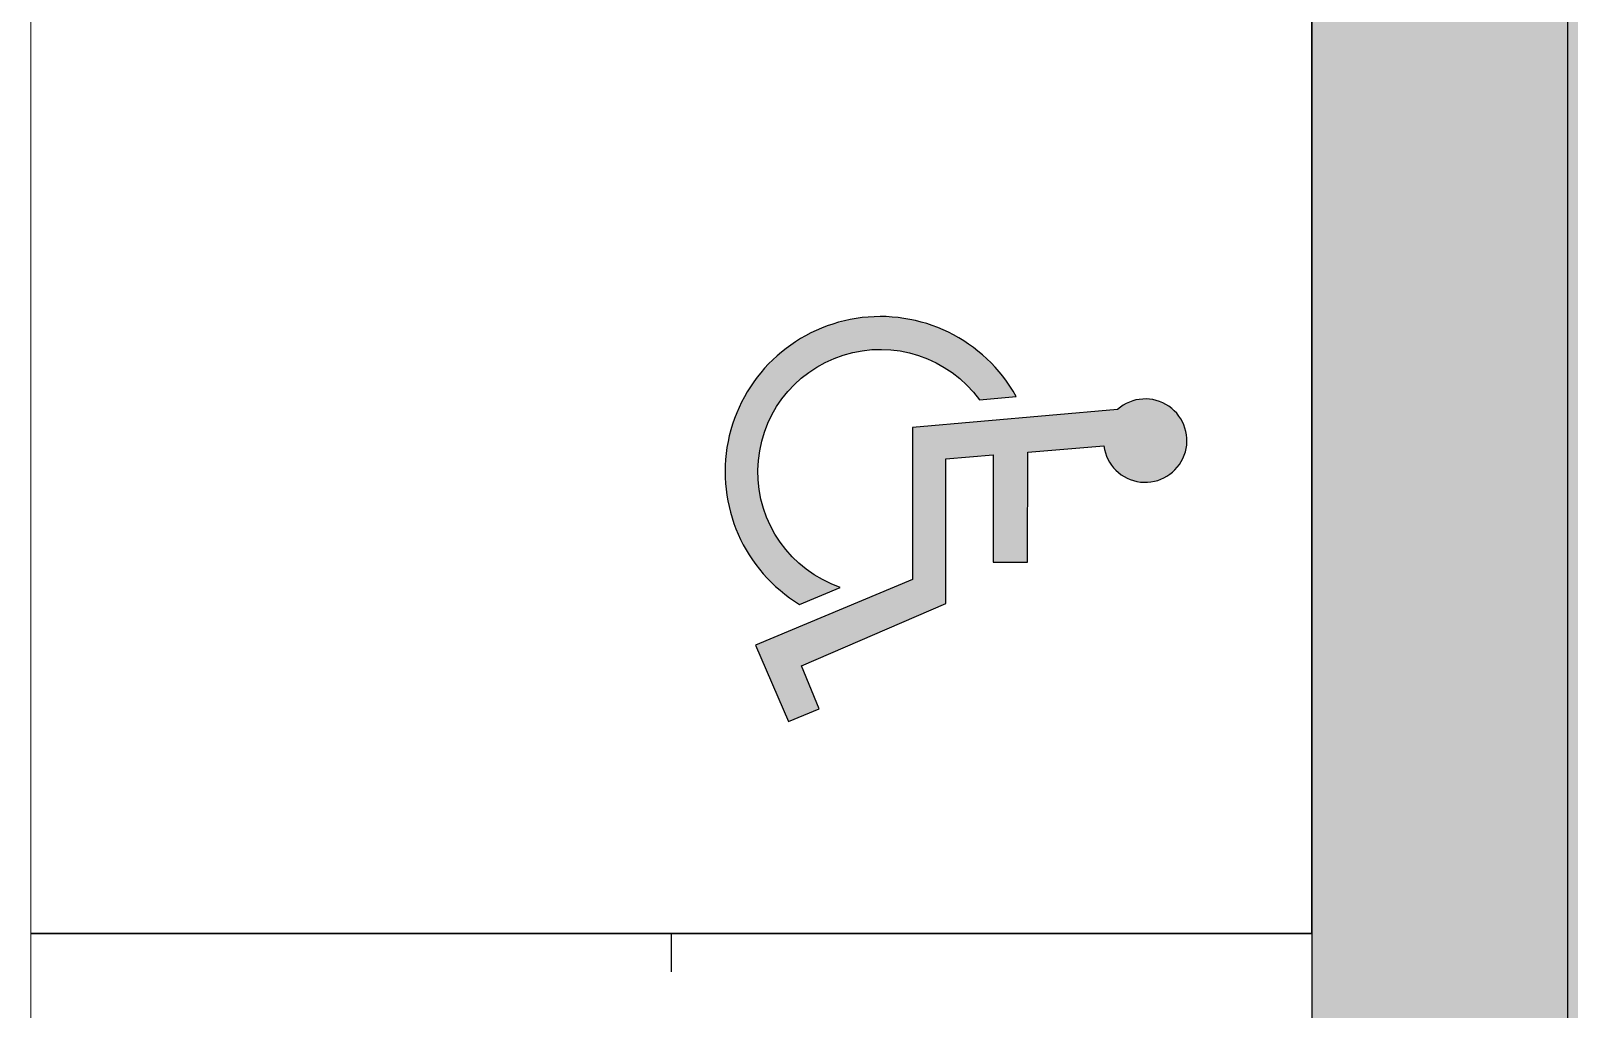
# Model space of a CAD drawing. Header units: millimetres. Extents: x 2508 to 2607, y 837 to 997.
# Drawn here: x 2541.62 to 2547.63, y 854.62 to 858.44 of the extents above; entities that cross this region are included whole.
import ezdxf

# ---------------------------------------------------------------- set-up
doc = ezdxf.new("R2010")
doc.units = ezdxf.units.MM
doc.linetypes.add('DASHED', pattern=[19.049999999999997, 12.7, -6.35])
doc.layers.add('PISO EST', color=250, linetype='Continuous', lineweight=0)

# ---------------------------------------------------------------- blocks, each defined once
blk = doc.blocks.new('disc')
h = blk.add_hatch(color=0)
edge = h.paths.add_edge_path()
edge.add_line((-0.0656334980885731, 0.4407347073938581), (0.3526087995051057, 0.4398347656751866))
edge.add_line((0.3526087995051057, 0.4398347656751866), (0.3526087995051057, 0.5748432274667721))
edge.add_line((0.3526087995051057, 0.5748432274667721), (-0.07692140816288884, 0.575767457647089))
edge.add_line((-0.07692140816288884, 0.575767457647089), (-0.1007305296589038, 0.8725198232550611))
edge.add_arc((-0.1217039004209255, 1.033911478708433), 0.1627487288157153, 277.4042782646906, 581.4772754982926)
edge.add_line((-0.2436382537744066, 0.9261192609774298), (-0.1735598644409038, 0.1249737843190815))
edge.add_line((-0.1735598644409038, 0.1249737843190815), (0.420859355792345, 0.1249737843190815))
edge.add_line((0.420859355792345, 0.1249737843190815), (0.6762823915451008, -0.4874124716207007))
edge.add_line((0.6762823915451008, -0.4874124716207007), (0.9750609934635577, -0.3583394971865346))
edge.add_line((0.9750609934635577, -0.3583394971865346), (0.9251513534582045, -0.238543509705778))
edge.add_line((0.9251513534582045, -0.238543509705778), (0.757509245104302, -0.3071906686964212))
edge.add_line((0.757509245104302, -0.3071906686964212), (0.5144329489194206, 0.2558347656740807))
edge.add_line((0.5144329489194206, 0.2558347656740807), (-0.05125247602700256, 0.2558347656740807))
edge.add_line((-0.05125247602700256, 0.2558347656740807), (-0.06565788257285021, 0.4407347598626075))
edge.add_line((-0.06565788257285021, 0.4407347598626075), (-0.0656334980885731, 0.4407347073938581))
h = blk.add_hatch(color=0)
edge = h.paths.add_edge_path()
edge.add_arc((-3.183231456205249e-12, -9.094947017729282e-13), 0.478117870613346, 125.96659344852529, 340.8810118905234, ccw=False)
edge.add_line((-0.2808050568455656, 0.3869692730058887), (-0.2942146124732972, 0.5299213478301681))
edge.add_arc((-2.273736754432321e-12, -6.821210263296962e-13), 0.6061178706146972, 119.0392230393792, 328.6906760572423)
edge.add_line((0.5178515166662692, -0.3149740937969909), (0.4517450890125474, -0.156598444278643))
at = {"color": 0}
for points in [[(-0.0656334980885731, 0.4407347073938581), (0.3526087995051057, 0.4398347656751866), (0.3526087995051057, 0.5748432274667721), (-0.07692140816288884, 0.575767457647089), (-0.1007305296589038, 0.8725198232550611, 4.016230081423687), (-0.2436382537744066, 0.9261192609774298), (-0.1735598644409038, 0.1249737843190815), (0.420859355792345, 0.1249737843190815), (0.6762823915451008, -0.4874124716207007), (0.9750609934635577, -0.3583394971865346), (0.9251513534582045, -0.238543509705778), (0.757509245104302, -0.3071906686964212), (0.5144329489194206, 0.2558347656740807), (-0.05125247602700256, 0.2558347656740807), (-0.06565788257285021, 0.4407347598626075)], [(0.4517450890125474, -0.156598444278643, -1.362760466499573), (-0.2808050568455656, 0.3869692730058887), (-0.2942146124732972, 0.5299213478301681, 1.299129703638091), (0.5178515166662692, -0.3149740937969909)]]:
    blk.add_lwpolyline(points, format="xyb", close=True, dxfattribs=at)

msp = doc.modelspace()

# ---------------------------------------------------------------- hatches: boundary and pattern name
at = {"layer": 'PISO EST', "lineweight": 0}
h = msp.add_hatch(dxfattribs=at)
h.set_pattern_fill('AR-HBONE', color=256, scale=0.0009, style=0)
h.set_pattern_definition([(45, (-142.9073128902673, -102.2213407196491), (1.27897692436818e-17, 0.1293156881433958), [0.27432, -0.09144]), (135, (-142.8426550902674, -102.1566829196491), (1.27897692436818e-17, 0.1293156881433958), [0.27432, -0.09144])])
h.paths.add_polyline_path([(2573.673905360489, 868.3243092853522), (2573.673905360489, 867.3243092853522), (2547.623905360478, 867.3243092853522), (2547.623905360479, 849.9184823500921), (2546.623905360479, 849.9184823500921), (2546.623905360479, 868.3243092853522)])
h = msp.add_hatch(dxfattribs=at)
h.set_pattern_fill('AR-CONC', color=256, scale=0.002, style=0)
h.set_pattern_definition([(49.99999999999999, (-142.9073128902673, -102.2213407196491), (0.364369337992008, -0.03187817107780617), [0.0381, -0.4191]), (355, (-142.9073128902673, -102.2213407196491), (-0.07048565195133398, 0.3821132857643599), [0.03048, -0.33528]), (100.451, (-142.8769488902674, -102.2239972196491), (0.2938850033319185, 0.3502333756405838), [0.03238000000000001, -0.35618]), (46.18420000000001, (-142.9073128902673, -102.1197407196491), (0.5421580817842598, -0.0840846558654543), [0.05715, -0.62865]), (96.6356, (-142.8621330902673, -102.1267477196491), (0.4748084689324743, 0.4948511117800984), [0.04857, -0.5342699999999999]), (351.1840000000001, (-142.9073128902673, -102.1197407196491), (0.4748092116278679, 0.4948502357211954), [0.04572, -0.50292]), (21, (-142.8565128902673, -102.1451407196491), (0.3032297596707665, -0.204531037033525), [0.0381, -0.4191]), (326.0000000000001, (-142.8565128902673, -102.1451407196491), (0.1236040566952941, 0.3683759322446385), [0.03048, -0.33528]), (71.4514, (-142.8312438902674, -102.1621849196491), (0.4268329815402489, 0.1638457154321149), [0.03238000000000001, -0.35618]), (37.50000000000001, (-142.9073128902673, -102.2213407196491), (0.006177206501183633, 0.1691100777463062), [0, -0.331216, 0, -0.34036, 0, -0.33655]), (7.499999999999999, (-142.9073128902673, -102.2213407196491), (0.1336393250206115, 0.200361149636239), [0, -0.194056, 0, -0.323596, 0, -0.12827]), (327.5, (-143.0205968902673, -102.2213407196491), (0.2711811903337428, -0.01145748798534692), [0, -0.127, 0, -0.39624, 0, -0.52578]), (317.5, (-143.0713968902674, -102.2213407196491), (0.2962583627720361, 0.05085298206666603), [0, -0.1651, 0, -0.263144, 0, -0.37338])])
h.paths.add_polyline_path([(2551.623905360475, 861.4243092853492), (2547.623905360478, 861.4243092853492), (2547.623905360478, 866.324309285349), (2551.623905360475, 866.324309285349)])
h.paths.add_polyline_path([(2573.523905360484, 866.324309285349), (2547.623905360478, 866.324309285349), (2547.623905360478, 867.3243092853522), (2573.523905360484, 867.3243092853522)])
h.paths.add_polyline_path([(2547.623905360478, 861.4243092853492), (2548.623905360484, 861.4243092853492), (2548.623905360484, 849.1243092853504), (2547.623905360478, 849.1243092853504)])

# ---------------------------------------------------------------- linework, layer by layer
for p, q in [((2546.62390536048, 865.9184823500939), (2546.62390536048, 857.4184823500921)), ((2547.623905360479, 849.9184823500921), (2547.623905360478, 865.9184823500939)), ((2546.623905360479, 855.9184823500902), (2546.62390536048, 857.4184823500921))]:
    msp.add_line(p, q)
at = {"color": 196}
for p, q in [((2546.623905360479, 854.9184823500921), (2546.623905360479, 864.0184823500942)), ((2546.623905360479, 861.4243092853492), (2546.623905360479, 849.9184823500921)), ((2546.62390536048, 856.4184823500898), (2546.62390536048, 854.9184823500921)), ((2544.123905360479, 854.9184823500921), (2544.123905360479, 854.768482350067)), ((2546.623905360479, 854.9184823500921), (2546.623905360479, 849.9184823500921))]:
    msp.add_line(p, q, dxfattribs=at)
at = {"color": 196, "linetype": 'DASHED', "ltscale": 0.7}
for p, q in [((2541.623905360479, 854.9184823500939), (2546.623905360479, 854.9184823500921)), ((2541.623905360479, 854.9184823500902), (2546.623905360479, 854.9184823500921)), ((2546.623905360479, 854.9184823500921), (2541.623905360479, 854.9184823500921))]:
    msp.add_line(p, q, dxfattribs=at)
at = {"layer": 'PISO EST'}
for p, q in [((2541.623905360479, 867.4184823500921), (2541.623905360479, 849.9184823500921)), ((2541.623905360473, 856.6374027064328), (2541.623905360473, 864.0184823500942))]:
    msp.add_line(p, q, dxfattribs=at)
at = {"layer": 'PISO EST', "lineweight": 18}
msp.add_lwpolyline([(2573.673905360489, 868.3243092853522), (2573.673905360489, 867.3243092853522), (2547.623905360478, 867.3243092853522), (2547.623905360479, 849.9184823500921), (2546.623905360479, 849.9184823500921), (2546.623905360479, 868.3243092853522), (2573.673905360489, 868.3243092853522)], dxfattribs=at)

# ---------------------------------------------------------------- block references
at = {"color": 1, "lineweight": -3, "rotation": 270}
msp.add_blockref('disc', (2544.940105824017, 856.7212923094896), dxfattribs=at)

doc.saveas('drawing.dxf')
